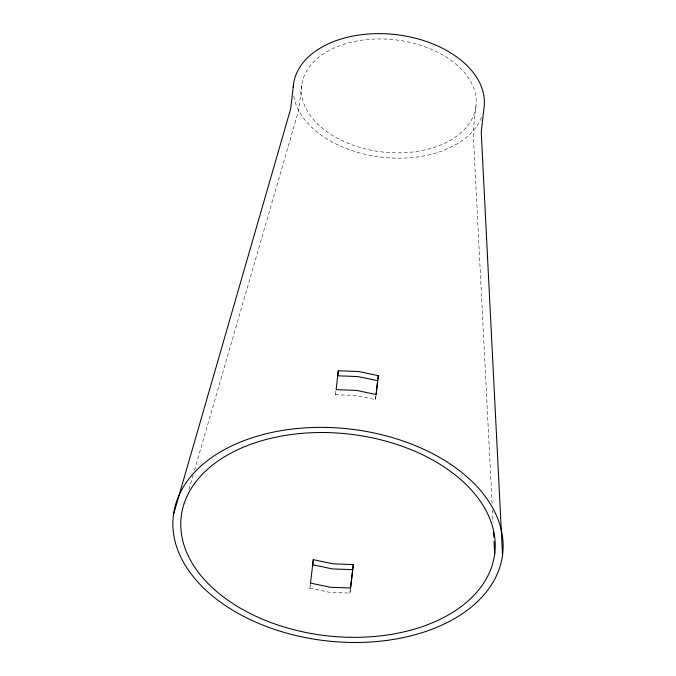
<?xml version="1.0" encoding="UTF-8"?>
<svg xmlns="http://www.w3.org/2000/svg" width="676" height="676" viewBox="0 0 676 676"><rect width="100%" height="100%" fill="white"/><g stroke="black" fill="none" stroke-linecap="round" stroke-linejoin="round"><path stroke-width="0.51" stroke-dasharray="3.38 2.54" d="M376.025 395.545L375.484 399.6L355.728 395.46L335.473 394.7L335.828 391.556M375.484 399.6L375.966 395.401M301.657 85.227L298.826 109.706L194.519 470.175M475.938 106.58A87.796 56.438 6.6 0 1 338.82 139.019A87.796 56.438 6.6 0 1 351.638 42.106A87.796 56.438 6.6 0 1 475.938 106.58L473.107 131.059L492.145 504.668M350.43 589.041L349.898 593.097L329.685 592.337L309.887 588.188L310.242 585.129M349.898 593.097L350.371 589.016M309.887 588.188L310.292 585.146M335.473 394.7L335.879 391.657M188.95 489.416L193.049 475.236M492.415 509.932L493.058 522.556M481.464 117.387A95.975 61.693 6.6 0 1 381.492 157.162A95.975 61.693 6.6 0 1 293.629 95.384"/><path stroke-width="1.01" d="M338.296 370.735L336.141 389.63L356.396 390.39L376.152 394.53L378.306 375.636L358.542 371.496L338.296 370.735L337.62 375.814L357.874 376.574L377.63 380.715L376.084 394.353M293.536 84.23L290.705 108.709L173.462 514.774M310.36 584.115L313.309 559.677L333.107 563.826L353.32 564.578L350.565 588.027L330.361 587.267L310.554 583.118M350.498 588.002L353.32 564.578M313.309 559.677L312.633 564.756L332.44 568.905L352.644 569.657M377.63 380.715L378.306 375.636M502.538 555.097A165.772 106.554 6.6 0 0 267.831 433.358A165.772 106.554 6.6 0 0 243.63 616.343A165.772 106.554 6.6 0 0 502.538 555.097L481.227 132.057L484.058 107.577A95.975 61.693 6.6 0 0 394.556 34.468A95.975 61.693 6.6 0 0 293.257 87.229M493.539 532.029L493.81 537.293M494.029 541.501L494.671 554.134A157.846 101.459 6.6 0 1 248.143 612.456A157.846 101.459 6.6 0 1 271.186 438.217A157.846 101.459 6.6 0 1 494.671 554.134"/></g></svg>
